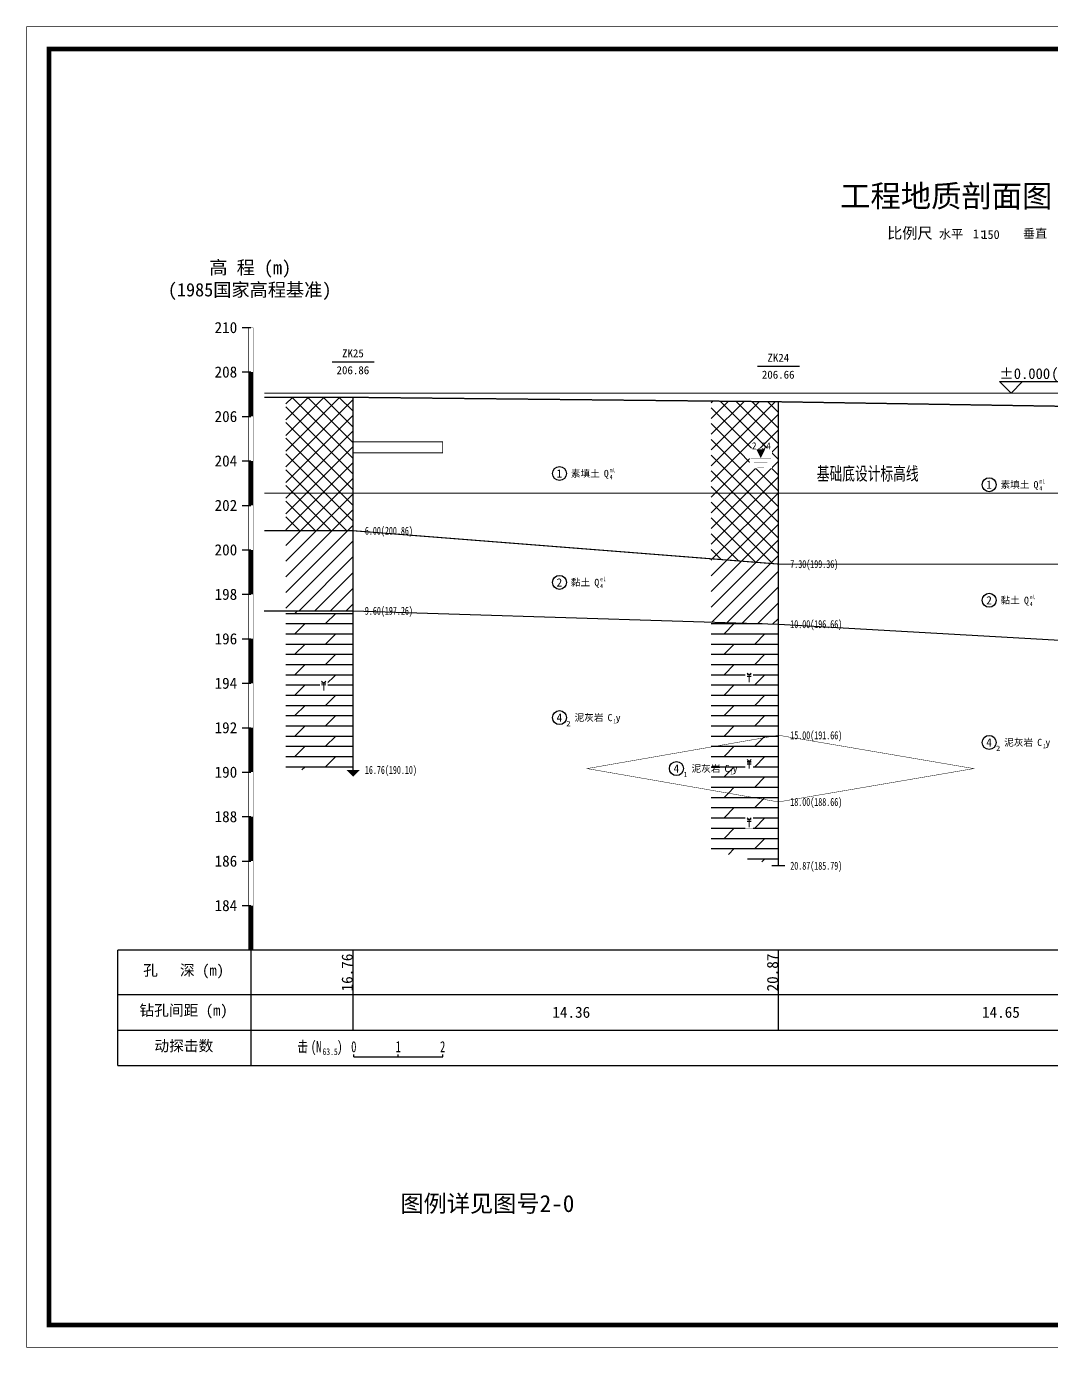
# Model space of a CAD drawing. Header units: millimetres. Extents: x -255 to 9196, y 129 to 426.
# Drawn here: x 5335.4 to 5566.1, y 129.3 to 426.4 of the extents above; entities that cross this region are included whole.
import ezdxf
from ezdxf.enums import TextEntityAlignment as Align

# ---------------------------------------------------------------- set-up
doc = ezdxf.new("R2010")
doc.units = ezdxf.units.MM
doc.linetypes.add('sx', pattern=[10, 5, 0, 5, 0])
for name, color, linetype in [('GiCAD_PouMian', 7, 'Continuous'), ('地质-原位曲线', 7, 'Continuous'), ('地质-图框', 7, 'Continuous'), ('地质-地层符号', 3, 'Continuous'), ('地质-地层线', 7, 'Continuous'), ('地质-地面线', 7, 'Continuous'), ('地质-填充花纹', 4, 'Continuous'), ('地质-文字', 7, 'Continuous'), ('地质-标注栏', 7, 'Continuous'), ('地质-水位线', 5, 'Continuous'), ('地质-钻孔', 7, 'Continuous')]:
    doc.layers.add(name, color=color, linetype=linetype)
doc.layers.add('不打印', color=7, linetype='Continuous', plot=False)
doc.styles.add('BG_ST', font='', dxfattribs={"width": 0.7})
doc.styles.add('LZ_FONTS_FS', font='simfang.ttf', dxfattribs={"width": 0.7})
doc.styles.add('LZ_PMT_LINE', font='', dxfattribs={"height": 2})
doc.styles.get("Standard").update_dxf_attribs({"font": 'simfang.ttf', "height": 2.5})
doc.styles.add('地下水位', font='', dxfattribs={"width": 0.7, "height": 1.58})
doc.styles.add('地层编号', font='', dxfattribs={"width": 0.7, "height": 1.85})
doc.styles.add('层底标注', font='', dxfattribs={"width": 0.7, "height": 1.8})
doc.styles.add('岩土名称', font='simfang.ttf', dxfattribs={"width": 0.7, "height": 1.55})
doc.styles.add('时代', font='', dxfattribs={"width": 0.7, "height": 1.6})
doc.styles.add('标注栏数据', font='simfang.ttf', dxfattribs={"width": 0.7, "height": 2.5})
doc.styles.add('标注栏项目', font='simfang.ttf', dxfattribs={"width": 0.7, "height": 3})
doc.styles.add('标题', font='simfang.ttf', dxfattribs={"width": 0.7, "height": 8})
doc.styles.add('钻孔标注', font='', dxfattribs={"width": 0.7, "height": 1.8})
doc.styles.add('高程系统', font='simfang.ttf', dxfattribs={"width": 0.7, "height": 3})
doc.styles.get('BG_ST').set_extended_font_data('SimSun')
doc.styles.get('LZ_PMT_LINE').set_extended_font_data('SimSun')
doc.styles.get('地下水位').set_extended_font_data('FangSong_GB2312')
doc.styles.get('地层编号').set_extended_font_data('FangSong_GB2312')
doc.styles.get('层底标注').set_extended_font_data('FangSong_GB2312')
doc.styles.get('时代').set_extended_font_data('FangSong_GB2312')
doc.styles.get('钻孔标注').set_extended_font_data('FangSong_GB2312')
doc.linetypes.add('bzhjcx', pattern='A,0.001,[2,XX1.shx,S=1,R=0,X=1,Y=0],-2', length=2.001)
doc.linetypes.add('swx', pattern='A,7,-1.5,["●",LZ_PMT_LINE,S=0.05,R=0,X=0,Y=0],-1.5', length=10)
pattern_1 = [(0, (0, 0), (0, 2.3), []), (45, (0, 0), (4e-16, 4.5999997), [3.252691, -6.5053825])]
pattern_2 = [(45, (0, 0), (-1.767767, 1.767767), []), (135, (0, 0), (-1.767767, -1.767767), [])]
pattern_3 = [(45, (0, 0), (-1.767767, 1.767767), [])]

# ---------------------------------------------------------------- blocks, each defined once
blk = doc.blocks.new('WipeoutBlock')
blk.add_wipeout([(0, 0), (0, 1), (1, 1), (1, 0)])
blk = doc.blocks.new('FHzhong.dwg')
at = {"color": 1, "lineweight": 0}
for p, q in [((1.06, 1.62), (0.57, 2.04)), ((0.57, 1.62), (1.53, 1.62)), ((0.57, 1.25), (1.53, 1.25)), ((1.05, 0), (1.05, 1.62)), ((1.06, 1.62), (1.53, 2.04))]:
    blk.add_line(p, q, dxfattribs=at)
blk = doc.blocks.new('FHqiang.dwg')
at = {"color": 1, "lineweight": 0}
for p, q in [((1.06, 1.62), (0.57, 2.04)), ((0.57, 1.62), (1.53, 1.62)), ((0.57, 1.32), (1.53, 1.32)), ((0.57, 1.02), (1.53, 1.02)), ((1.05, 0), (1.05, 1.62)), ((1.06, 1.62), (1.53, 2.04))]:
    blk.add_line(p, q, dxfattribs=at)
blk = doc.blocks.new('shuiweifh')
at = {"linetype": 'swx'}
blk.add_wipeout([(-2.47, -2.24), (2.54, -2.24), (2.54, 2.22), (-2.47, 2.22)], dxfattribs=at).dxf.layer = '地质-水位线'
at = {"color": 5}
blk.add_lwpolyline([(0, 0, 0, 2, 0), (0, 2, 2, 2, 0)], format="xyseb", dxfattribs=at)
for points, const_width in [([(-2.25, 0.02), (2.32, 0.02)], 0.075), ([(-1.5, -1), (1.5, -1)], 0.075), ([(-0.75, -2), (0.75, -2)], 0.05)]:
    blk.add_lwpolyline(points, dxfattribs=dict(at, const_width=const_width))
blk = doc.blocks.new('zxdt')
blk.add_lwpolyline([(0, 0, 3, 0, 0), (0, -1.5, 0, 0, 0)], format="xyseb")
blk = doc.blocks.new('GC33')
blk.add_wipeout([(-2.26, 6.01), (17.92, 6.01), (17.93, 2.69), (-2.15, 2.71), (-2.27, 2.72)])
blk.add_text('(207.05)', height=2.408).set_placement((9.01, 3.19))
blk.add_wipeout([(-2.8, 2.72), (2.91, 2.72), (0.06, -0.14), (0.06, -0.14)])
at = {"color": 3}
for p, q in [((0, 0), (-2.6, 2.6)), ((-2.6, 2.6), (17.93, 2.6)), ((0, 0), (2.59, 2.6))]:
    blk.add_line(p, q, dxfattribs=at)
blk.add_text('±0.000', height=2.408).set_placement((-2.69, 3.18))

msp = doc.modelspace()

# ---------------------------------------------------------------- hatches: boundary and pattern name
at = {"layer": '地质-填充花纹', "linetype": 'Continuous'}
h = msp.add_hatch(dxfattribs=at)
h.set_pattern_fill('GKSTT', scale=0.5, style=0, pattern_type=2)
h.set_pattern_definition(pattern_2)
h.paths.add_polyline_path([(5408.78, 312.99), (5393.78, 312.99), (5393.78, 342.99), (5408.78, 342.99)])
h = msp.add_hatch(dxfattribs=at)
h.set_pattern_fill('GKSTT', scale=0.5, style=0, pattern_type=2)
h.set_pattern_definition(pattern_2)
h.paths.add_polyline_path([(5504.49, 341.99), (5504.49, 305.5), (5489.49, 306.68), (5489.49, 342.15)])
h = msp.add_hatch(dxfattribs=at)
h.set_pattern_fill('GKNXT', scale=0.5, style=0, pattern_type=2)
h.set_pattern_definition(pattern_3)
h.paths.add_polyline_path([(5408.78, 294.99), (5393.78, 294.99), (5393.78, 312.99), (5408.78, 312.99)])
h = msp.add_hatch(dxfattribs=at)
h.set_pattern_fill('GKNXT', scale=0.5, style=0, pattern_type=2)
h.set_pattern_definition(pattern_3)
h.paths.add_polyline_path([(5504.49, 305.5), (5504.49, 291.99), (5489.49, 292.47), (5489.49, 306.68)])
h = msp.add_hatch(dxfattribs=at)
h.set_pattern_fill('GKNHY1', scale=0.5, style=0, pattern_type=2)
h.set_pattern_definition(pattern_1)
h.paths.add_polyline_path([(5408.78, 259.19), (5393.78, 259.19), (5393.78, 294.99), (5408.78, 294.99)])
h = msp.add_hatch(dxfattribs=at)
h.set_pattern_fill('GKNHY1', scale=0.5, style=0, pattern_type=2)
h.set_pattern_definition(pattern_1)
h.paths.add_polyline_path([(5504.49, 291.99), (5504.49, 266.96), (5489.49, 264.35), (5489.49, 292.47)])
h = msp.add_hatch(dxfattribs=at)
h.set_pattern_fill('GKNHY1', scale=0.5, style=0, pattern_type=2)
h.set_pattern_definition(pattern_1)
h.paths.add_polyline_path([(5504.49, 252.02), (5489.49, 254.63), (5489.49, 264.35), (5504.49, 266.96)])
h = msp.add_hatch(dxfattribs=at)
h.set_pattern_fill('GKNHY1', scale=0.5, style=0, pattern_type=2)
h.set_pattern_definition(pattern_1)
h.paths.add_polyline_path([(5504.49, 252.02), (5504.49, 237.67), (5489.49, 241.05), (5489.49, 254.63)])

# ---------------------------------------------------------------- linework, layer by layer
at = {"color": 6, "linetype": 'swx', "const_width": 0.2, "flags": 128}
msp.add_lwpolyline([(5388.94, 321.44), (5725.05, 321.44)], dxfattribs=at)
at = {"layer": '地质-原位曲线', "color": 7, "linetype": 'Continuous'}
for p, q in [((5409.08, 194.69), (5409.08, 195.19)), ((5409.08, 194.69), (5429.08, 194.69)), ((5419.08, 194.69), (5419.08, 195.19)), ((5429.08, 194.69), (5429.08, 195.19))]:
    msp.add_line(p, q, dxfattribs=at)
at = {"layer": '地质-原位曲线', "color": 3, "linetype": 'Continuous', "const_width": 0.2, "flags": 128}
msp.add_lwpolyline([(5409.08, 332.99), (5429.08, 332.99), (5429.08, 332.49), (5429.08, 331.99), (5429.08, 331.49), (5429.08, 330.99), (5429.08, 330.49), (5409.08, 330.49)], dxfattribs=at)
at = {"layer": '地质-地层符号', "color": 7, "linetype": 'Continuous'}
for centre in [(5455.35, 325.87), (5552.03, 323.34), (5455.35, 301.37), (5552.03, 297.34), (5455.35, 270.95), (5552.03, 265.38), (5481.67, 259.49)]:
    msp.add_ellipse(centre, major_axis=(0, 1.57), ratio=1, dxfattribs=at)
at = {"layer": '地质-地层线', "color": 4, "const_width": 0.25, "flags": 128}
msp.add_lwpolyline([(5388.93, 312.99), (5408.93, 312.99), (5504.64, 305.49), (5602.3, 305.44), (5705.04, 300.89), (5725.04, 300.89)], dxfattribs=at)
at = {"layer": '地质-地层线', "color": 4, "linetype": 'bzhjcx', "flags": 128}
msp.add_lwpolyline([(5388.93, 294.99), (5408.93, 294.99), (5504.64, 291.99), (5602.3, 286.44), (5705.04, 281.39), (5725.04, 281.39)], dxfattribs=at)
at = {"layer": '地质-地层线', "color": 2, "const_width": 0.1, "flags": 128}
for points in [[(5504.64, 251.99), (5461.57, 259.49), (5504.64, 266.99)], [(5504.64, 266.99), (5548.58, 259.49), (5504.64, 251.99)]]:
    msp.add_lwpolyline(points, dxfattribs=at)
at = {"layer": '地质-地面线', "color": 3, "linetype": 'Continuous', "const_width": 0.3}
msp.add_lwpolyline([(5388.93, 342.99), (5408.93, 342.99), (5504.64, 341.99), (5602.3, 340.44), (5705.04, 338.89), (5725.04, 338.89)], dxfattribs=at)
at = {"layer": '地质-标注栏', "color": 7, "linetype": 'Continuous', "const_width": 0.3}
for points in [[(5355.93, 218.69), (5355.93, 192.69)], [(5355.93, 192.69), (5735.04, 192.69)]]:
    msp.add_lwpolyline(points, dxfattribs=at)
at = {"layer": '地质-标注栏', "color": 7, "linetype": 'Continuous'}
for points in [[(5408.93, 208.69), (5408.93, 218.69)], [(5504.64, 208.69), (5504.64, 218.69)], [(5355.93, 208.69), (5735.04, 208.69)], [(5408.93, 200.69), (5408.93, 208.69)], [(5504.64, 200.69), (5504.64, 208.69)], [(5504.64, 200.69), (5504.64, 208.69)], [(5355.93, 200.69), (5735.04, 200.69)]]:
    msp.add_lwpolyline(points, dxfattribs=at)
at = {"layer": '地质-钻孔', "color": 7, "linetype": 'Continuous'}
for p, q in [((5404.2, 350.99), (5413.67, 350.99)), ((5499.9, 349.99), (5509.37, 349.99))]:
    msp.add_line(p, q, dxfattribs=at)
at = {"layer": '地质-钻孔', "color": 7, "linetype": 'sx', "const_width": 0.3, "flags": 128}
msp.add_lwpolyline([(5408.93, 342.99), (5408.93, 259.19)], dxfattribs=at)
at = {"layer": '地质-钻孔', "color": 7, "linetype": 'Continuous', "const_width": 0.3, "flags": 128}
msp.add_lwpolyline([(5503.14, 237.64), (5506.14, 237.64)], dxfattribs=at)

# ---------------------------------------------------------------- block references
at = {"layer": '地质-文字', "linetype": 'Continuous', "yscale": 140}
msp.add_blockref('WipeoutBlock', (5385.43, 218.69), dxfattribs=at)
at = {"layer": '地质-钻孔', "linetype": 'Continuous'}
msp.add_blockref('zxdt', (5408.93, 259.19), dxfattribs=at)

# ---------------------------------------------------------------- texts
at = {"style": 'LZ_FONTS_FS'}
for s, height, p in [('比例尺', 2.5, (5529.08, 378.69, -12.5)), ('水平', 2, (5540.75, 378.71, -12.5)), ('1：', 2, (5548.4, 378.78, -12.5)), ('150', 2, (5550.32, 378.62, -12.5)), ('垂直', 2, (5559.64, 378.86, -12.5))]:
    msp.add_text(s, height=height, dxfattribs=at).set_placement(p)
at = {"linetype": 'Continuous', "style": 'BG_ST', "width": 0.7}
msp.add_text('基础底设计标高线', height=3, dxfattribs=at).set_placement((5513.26, 323.44), align=Align.BOTTOM_LEFT)
msp.add_text('图例详见图号2-0', height=3.83).set_placement((5439.13, 159.75), align=Align.CENTER)
at = {"layer": 'GiCAD_PouMian', "color": 7, "style": '标题'}
msp.add_text('工程地质剖面图', height=5, dxfattribs=at).set_placement((5518.52, 385.77))
at = {"layer": '地质-原位曲线', "color": 7, "linetype": 'Continuous', "style": '标注栏数据', "width": 0.7}
for s, height, p in [('击', 2.5, (5396.4, 195.69)), ('(N', 2.5, (5399.42, 195.69)), ('63.5', 1.5, (5402.04, 195.07)), (')', 2.5, (5405.35, 195.69))]:
    msp.add_text(s, height=height, dxfattribs=at).set_placement(p)
for s, p in [('0', (5409.08, 195.69)), ('1', (5419.08, 195.69)), ('2', (5429.08, 195.69))]:
    msp.add_text(s, height=2.5, dxfattribs=at).set_placement(p, align=Align.CENTER)
at = {"layer": '地质-地层符号', "color": 7, "linetype": 'Continuous'}
for s, height, style, p in [('素填土', 1.55, '岩土名称', (5457.92, 325.09)), ('1', 1.85, '地层编号', (5454.71, 324.94)), ('Q', 1.6, '时代', (5465.35, 325.07)), ('1', 1.85, '地层编号', (5551.39, 322.42)), ('素填土', 1.55, '岩土名称', (5554.6, 322.57)), ('Q', 1.6, '时代', (5562.03, 322.54)), ('2', 1.85, '地层编号', (5454.71, 300.44)), ('黏土', 1.55, '岩土名称', (5457.92, 300.59)), ('Q', 1.6, '时代', (5463.21, 300.57)), ('2', 1.85, '地层编号', (5551.39, 296.42)), ('黏土', 1.55, '岩土名称', (5554.6, 296.57)), ('Q', 1.6, '时代', (5559.89, 296.54)), ('4', 1.85, '地层编号', (5454.71, 270.03)), ('泥灰岩', 1.55, '岩土名称', (5458.75, 270.18)), ('C', 1.6, '时代', (5466.18, 270.15)), ('y', 1.6, '时代', (5468.02, 270.15)), ('2', 1.2, '地层编号', (5456.92, 269.03)), ('4', 1.85, '地层编号', (5551.39, 264.45)), ('2', 1.2, '地层编号', (5553.6, 263.45)), ('泥灰岩', 1.55, '岩土名称', (5555.43, 264.6)), ('C', 1.6, '时代', (5562.86, 264.58)), ('y', 1.6, '时代', (5564.7, 264.58)), ('4', 1.85, '地层编号', (5481.03, 258.57)), ('1', 1.2, '地层编号', (5483.23, 257.57)), ('泥灰岩', 1.55, '岩土名称', (5485.07, 258.72)), ('C', 1.6, '时代', (5492.5, 258.69)), ('y', 1.6, '时代', (5494.34, 258.69))]:
    msp.add_text(s, height=height, dxfattribs=dict(at, style=style)).set_placement(p)
at = {"layer": '地质-地层符号', "color": 7, "linetype": 'Continuous', "style": '时代', "width": 0.8}
for s, p in [('ml', (5466.66, 326.13)), ('4', (5466.66, 324.57)), ('ml', (5563.34, 323.61)), ('4', (5563.34, 322.04)), ('4', (5464.51, 300.07)), ('el', (5464.51, 301.63)), ('el', (5561.19, 297.61)), ('4', (5561.19, 296.04)), ('1', (5467.49, 269.65)), ('1', (5564.17, 264.08)), ('1', (5493.81, 258.19))]:
    msp.add_text(s, height=0.96, dxfattribs=at).set_placement(p)
at = {"layer": '地质-文字', "color": 7, "linetype": 'Continuous', "style": '高程系统'}
for s, p in [('高 程 (m)', (5376.59, 370.69)), ('(1985国家高程基准)', (5367.25, 365.69))]:
    msp.add_text(s, height=3, dxfattribs=at).set_placement(p)
at = {"layer": '地质-文字', "color": 7, "linetype": 'Continuous', "style": '层底标注', "width": 0.7}
for s, p in [('6.00(200.86)', (5411.58, 312.09)), ('7.30(199.36)', (5507.29, 304.59)), ('9.60(197.26)', (5411.58, 294.09)), ('10.00(196.66)', (5507.29, 291.09)), ('15.00(191.66)', (5507.29, 266.09)), ('16.76(190.10)', (5411.58, 258.29)), ('18.00(188.66)', (5507.29, 251.09)), ('20.87(185.79)', (5507.29, 236.74))]:
    msp.add_text(s, height=1.8, dxfattribs=at).set_placement(p)
at = {"layer": '地质-标注栏', "color": 7, "linetype": 'Continuous', "style": '标注栏数据'}
for s, p in [('16.76', (5408.83, 209.37)), ('20.87', (5504.54, 209.37))]:
    msp.add_text(s, height=2.5, rotation=90, dxfattribs=at).set_placement(p)
at = {"layer": '地质-标注栏', "color": 7, "linetype": 'Continuous', "style": '标注栏项目'}
for s, p in [('孔   深 (m)', (5361.69, 212.19)), ('钻孔间距 (m)', (5360.85, 203.19)), ('动探击数', (5364.21, 195.19))]:
    msp.add_text(s, height=2.43, dxfattribs=at).set_placement(p, align=Align.BOTTOM_LEFT)
at = {"layer": '地质-标注栏', "color": 7, "linetype": 'Continuous', "style": '标注栏数据'}
for s, p in [('14.36', (5453.76, 203.44)), ('14.65', (5550.44, 203.44))]:
    msp.add_text(s, height=2.5, dxfattribs=at).set_placement(p)
at = {"layer": '地质-钻孔', "color": 7, "linetype": 'Continuous', "style": '钻孔标注'}
for s, p in [('ZK25', (5406.44, 351.99)), ('ZK24', (5502.15, 350.99)), ('206.86', (5405.2, 348.19)), ('206.66', (5500.9, 347.19))]:
    msp.add_text(s, height=1.8, dxfattribs=at).set_placement(p)

# ---------------------------------------------------------------- next in the draw order: linework, layer by layer
at = {"layer": '地质-文字', "color": 0, "linetype": 'Continuous'}
for p, q in [((5383.93, 358.69), (5385.93, 358.69)), ((5383.93, 348.69), (5385.93, 348.69)), ((5383.93, 338.69), (5385.93, 338.69)), ((5383.93, 328.69), (5385.93, 328.69)), ((5383.93, 318.69), (5385.93, 318.69)), ((5383.93, 308.69), (5385.93, 308.69)), ((5383.93, 298.69), (5385.93, 298.69)), ((5383.93, 288.69), (5385.93, 288.69)), ((5383.93, 278.69), (5385.93, 278.69)), ((5383.93, 268.69), (5385.93, 268.69)), ((5383.93, 258.69), (5385.93, 258.69)), ((5383.93, 248.69), (5385.93, 248.69)), ((5383.93, 238.69), (5385.93, 238.69)), ((5383.93, 228.69), (5385.93, 228.69))]:
    msp.add_line(p, q, dxfattribs=at)
at = {"layer": '地质-文字', "color": 0, "linetype": 'Continuous', "flags": 128}
for points, const_width in [([(5385.43, 358.69), (5386.43, 358.69)], 0.1), ([(5385.43, 358.69), (5385.43, 218.69)], 0.1), ([(5386.43, 358.69), (5386.43, 218.69)], 0.1), ([(5385.93, 348.69), (5385.93, 338.69)], 1), ([(5385.93, 328.69), (5385.93, 318.69)], 1), ([(5385.93, 308.69), (5385.93, 298.69)], 1), ([(5385.93, 288.69), (5385.93, 278.69)], 1), ([(5385.93, 268.69), (5385.93, 258.69)], 1), ([(5385.93, 248.69), (5385.93, 238.69)], 1), ([(5385.93, 228.69), (5385.93, 218.69)], 1)]:
    msp.add_lwpolyline(points, dxfattribs=dict(at, const_width=const_width))
at = {"layer": '地质-标注栏', "color": 7, "linetype": 'Continuous', "const_width": 0.3}
for points in [[(5355.93, 218.69), (5735.04, 218.69)], [(5385.93, 218.69), (5385.93, 192.69)]]:
    msp.add_lwpolyline(points, dxfattribs=at)

# ---------------------------------------------------------------- next in the draw order: block references
at = {"layer": '地质-填充花纹', "linetype": 'Continuous', "xscale": 1.762031016557375, "yscale": 2.838761826268114}
for p in [(5401.45, 276.69), (5497.15, 278.55), (5497.15, 259.09), (5497.15, 245.95)]:
    msp.add_blockref('WipeoutBlock', p, dxfattribs=at)

# ---------------------------------------------------------------- next in the draw order: block references
at = {"layer": '地质-填充花纹', "linetype": 'Continuous'}
for name, p in [('FHzhong.dwg', (5496.99, 278.94)), ('FHzhong.dwg', (5401.28, 277.09)), ('FHqiang.dwg', (5496.99, 259.49)), ('FHzhong.dwg', (5496.99, 246.34))]:
    msp.add_blockref(name, p, dxfattribs=at)
at = {"layer": '地质-文字', "linetype": 'Continuous', "xscale": 5.589189189189165, "yscale": 2.778378378378386}
for p in [(5377.75, 357.44), (5377.75, 347.44), (5377.75, 337.44), (5377.75, 327.44), (5377.75, 317.44), (5377.75, 307.44), (5377.75, 297.44), (5377.75, 287.44), (5377.75, 277.44), (5377.75, 267.44), (5377.75, 257.44), (5377.75, 247.44), (5377.75, 237.44), (5377.75, 227.44)]:
    msp.add_blockref('WipeoutBlock', p, dxfattribs=at)

# ---------------------------------------------------------------- next in the draw order: linework, layer by layer
at = {"layer": '不打印', "linetype": 'Continuous', "const_width": 0.15}
msp.add_lwpolyline([(5335.49, 129.34), (5755.49, 129.34), (5755.49, 426.34), (5335.49, 426.34), (5335.49, 129.34)], dxfattribs=at)
at = {"layer": '地质-图框', "linetype": 'Continuous', "const_width": 1}
msp.add_lwpolyline([(5340.49, 134.34), (5750.49, 134.34), (5750.49, 421.34), (5340.49, 421.34), (5340.49, 134.34), (5750.49, 134.34)], dxfattribs=at)

# ---------------------------------------------------------------- next in the draw order: texts
at = {"layer": '地质-文字', "color": 7, "linetype": 'Continuous', "style": '高程系统'}
for s, p in [('210', (5377.75, 357.44)), ('208', (5377.75, 347.44)), ('206', (5377.75, 337.44)), ('204', (5377.75, 327.44)), ('202', (5377.75, 317.44)), ('200', (5377.75, 307.44)), ('198', (5377.75, 297.44)), ('196', (5377.75, 287.44)), ('194', (5377.75, 277.44)), ('192', (5377.75, 267.44)), ('190', (5377.75, 257.44)), ('188', (5377.75, 247.44)), ('186', (5377.75, 237.44)), ('184', (5377.75, 227.44))]:
    msp.add_text(s, height=2.5, dxfattribs=at).set_placement(p)

# ---------------------------------------------------------------- next in the draw order: block references
at = {"linetype": 'Continuous'}
msp.add_blockref('GC33', (5556.99, 343.94), dxfattribs=at)
at = {"layer": '地质-水位线', "color": 7, "linetype": 'swx'}
msp.add_blockref('shuiweifh', (5500.64, 329.29), dxfattribs=at)

# ---------------------------------------------------------------- next in the draw order: linework, layer by layer
at = {"layer": '地质-水位线', "color": 5, "linetype": 'swx', "const_width": 0.2, "flags": 128}
msp.add_lwpolyline([(5388.94, 343.94), (5725.04, 343.94)], dxfattribs=at)
at = {"layer": '地质-钻孔', "color": 7, "linetype": 'sx', "const_width": 0.3, "flags": 128}
msp.add_lwpolyline([(5504.64, 341.99), (5504.64, 237.64)], dxfattribs=at)

# ---------------------------------------------------------------- next in the draw order: texts
at = {"layer": '地质-水位线', "color": 5, "linetype": 'swx', "style": '地下水位'}
msp.add_text('2.54', height=1.58, dxfattribs=at).set_placement((5498.64, 331.29))

doc.saveas('drawing.dxf')
